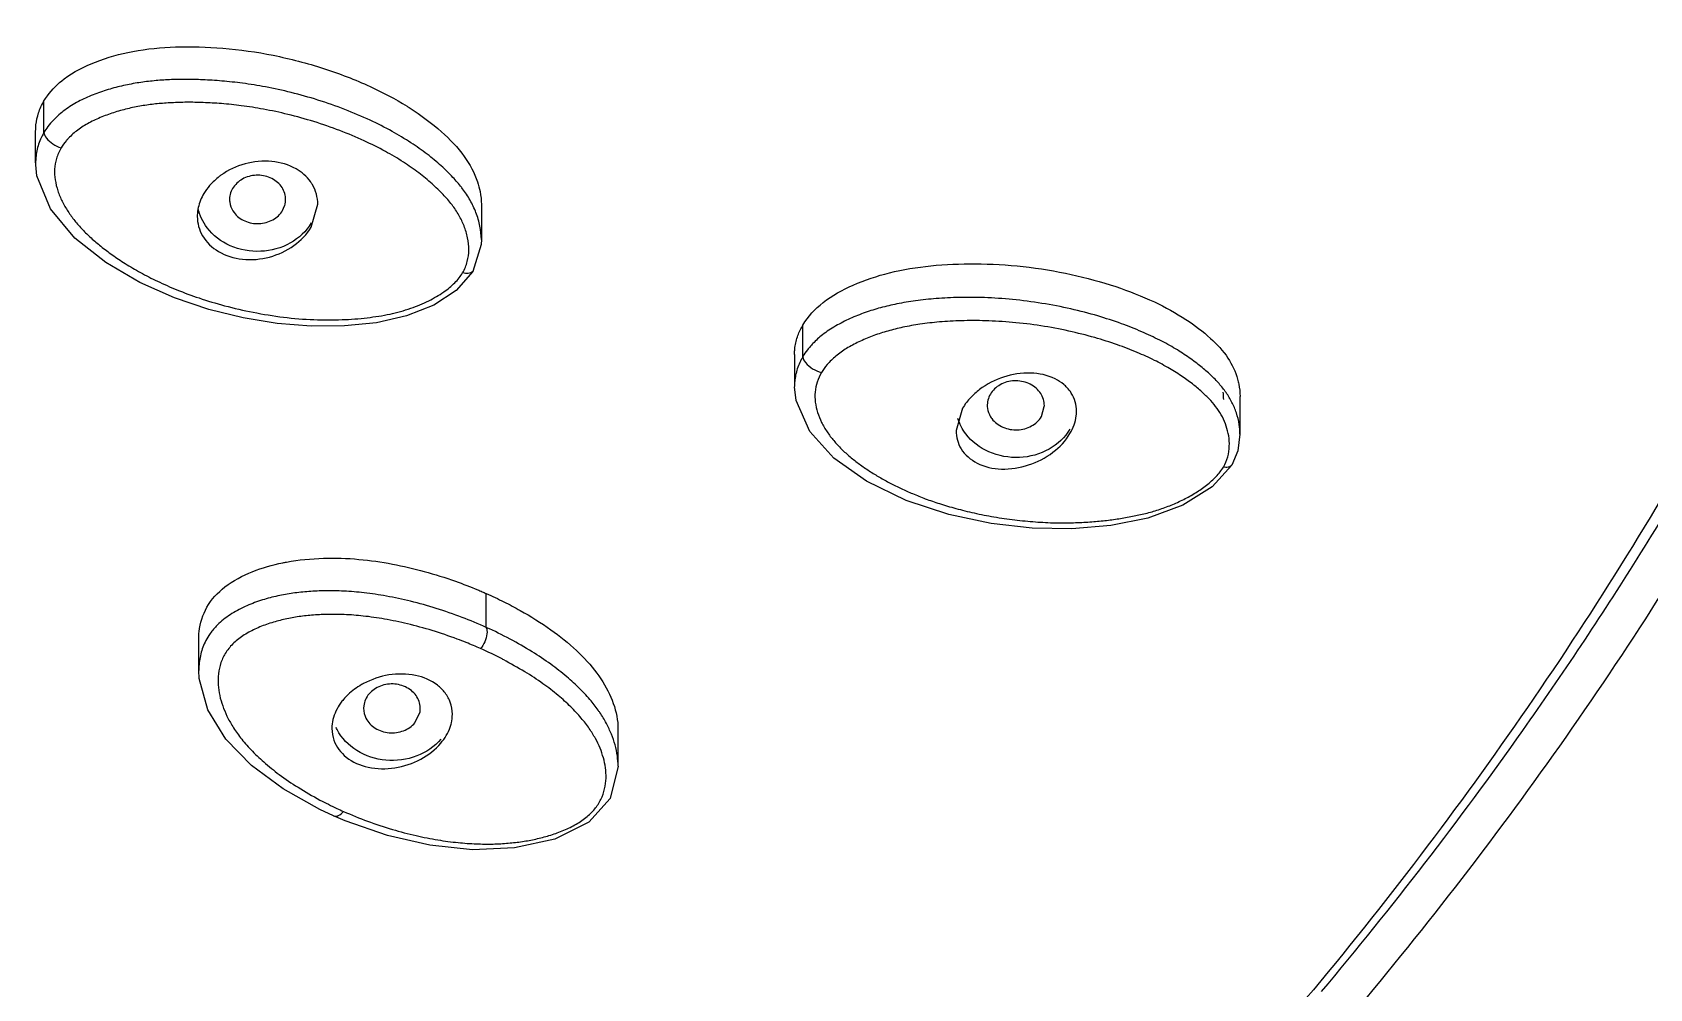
# Model space of a CAD drawing. Extents: x -1802 to -1505, y -7177 to -6757.
# Drawn here: x -1692.71 to -1672.57, y -6949.41 to -6937.5 of the extents above; entities that cross this region are included whole.
import ezdxf

# ---------------------------------------------------------------- set-up
doc = ezdxf.new("R2010")
doc.units = 0
doc.header["$LTSCALE"] = 5
doc.header["$MEASUREMENT"] = 0
doc.layers.add('DWG', color=7, linetype='CONTINUOUS')

msp = doc.modelspace()

# ---------------------------------------------------------------- linework, layer by layer
at = {"layer": 'DWG'}
for p, q in [((-1692.562, -6938.749), (-1692.562, -6938.357)), ((-1692.665, -6939.125), (-1692.665, -6938.731)), ((-1692.665, -6939.107), (-1692.665, -6939.125)), ((-1689.591, -6939.72), (-1689.566, -6939.661)), ((-1689.235, -6939.927), (-1689.153, -6939.643)), ((-1687.117, -6939.646), (-1687.117, -6940.087)), ((-1687.222, -6940.479), (-1687.43, -6940.717)), ((-1687.222, -6940.479), (-1687.222, -6940.479)), ((-1683.115, -6941.541), (-1683.115, -6941.149)), ((-1683.219, -6941.516), (-1683.219, -6941.914)), ((-1677.674, -6942.035), (-1677.674, -6942.511)), ((-1681.127, -6942.183), (-1681.208, -6942.462)), ((-1680.146, -6942.287), (-1680.109, -6942.163)), ((-1677.775, -6942.893), (-1678.02, -6943.164)), ((-1677.775, -6942.893), (-1677.775, -6942.894)), ((-1678.02, -6943.164), (-1678.386, -6943.39)), ((-1687.055, -6944.913), (-1687.055, -6944.491)), ((-1690.635, -6945.453), (-1690.635, -6945.056)), ((-1687.944, -6946.1), (-1687.88, -6945.962)), ((-1685.416, -6946.187), (-1685.416, -6946.64)), ((-1689.127, -6947.181), (-1689.584, -6946.924)), ((-1688.959, -6947.26), (-1689.127, -6947.181)), ((-1688.811, -6947.323), (-1688.959, -6947.26)), ((-1688.287, -6947.505), (-1688.811, -6947.323))]:
    msp.add_line(p, q, dxfattribs=at)
for points in [[(-1692.481, -6939.702), (-1692.649, -6939.291), (-1692.665, -6939.106)], [(-1688.047, -6941.034), (-1688.423, -6941.119), (-1688.822, -6941.159), (-1689.237, -6941.162), (-1689.66, -6941.127), (-1690.084, -6941.058), (-1690.508, -6940.953), (-1690.936, -6940.809), (-1691.367, -6940.618), (-1691.79, -6940.37), (-1692.176, -6940.066), (-1692.481, -6939.702)], [(-1687.117, -6940.081), (-1687.119, -6940.146), (-1687.222, -6940.479)], [(-1687.43, -6940.717), (-1687.71, -6940.898), (-1688.047, -6941.034)], [(-1683.03, -6942.471), (-1683.199, -6942.087), (-1683.219, -6941.916)], [(-1678.386, -6943.39), (-1678.82, -6943.551), (-1679.283, -6943.642), (-1679.765, -6943.684), (-1680.262, -6943.676), (-1680.771, -6943.619), (-1681.297, -6943.508), (-1681.829, -6943.331), (-1682.321, -6943.091), (-1682.728, -6942.805), (-1683.03, -6942.471)], [(-1677.674, -6942.508), (-1677.7, -6942.713), (-1677.775, -6942.894)], [(-1689.584, -6946.924), (-1689.978, -6946.632), (-1690.297, -6946.304), (-1690.523, -6945.94), (-1690.63, -6945.548), (-1690.635, -6945.449)], [(-1685.415, -6946.64), (-1685.515, -6947.045), (-1685.781, -6947.339), (-1686.204, -6947.548), (-1686.705, -6947.659), (-1687.228, -6947.681), (-1687.758, -6947.625), (-1688.287, -6947.505)]]:
    msp.add_lwpolyline(points, dxfattribs=at)
for points, start_tangent, end_tangent in [([(-1665.438, -6920.938), (-1666.252, -6929.207), (-1668.674, -6937.239), (-1672.627, -6944.804), (-1678.007, -6951.684), (-1684.652, -6957.684), (-1692.376, -6962.63)], (0, -1), (-0.882354, -0.470586)), ([(-1666.246, -6921.242), (-1666.373, -6924.492), (-1666.936, -6928.8), (-1667.944, -6933.048), (-1669.389, -6937.2), (-1671.26, -6941.224), (-1673.541, -6945.086), (-1676.214, -6948.757), (-1679.258, -6952.207), (-1682.649, -6955.407), (-1686.357, -6958.332), (-1690.355, -6960.958), (-1694.61, -6963.265), (-1699.087, -6965.233), (-1703.751, -6966.847), (-1708.563, -6968.094), (-1713.486, -6968.963)], (-0.000016, -1), (-0.990792, -0.135394)), ([(-1692.647, -6925.779), (-1692.752, -6927.798), (-1693.269, -6930.849), (-1694.208, -6933.825), (-1695.556, -6936.681), (-1696.689, -6938.524)], (-0.006337, -0.99998), (-0.560715, -0.828009)), ([(-1692.447, -6925.782), (-1692.553, -6927.812), (-1693.073, -6930.884), (-1694.018, -6933.88), (-1695.375, -6936.756), (-1697.124, -6939.469), (-1699.239, -6941.981), (-1700.016, -6942.762)], (-0.006417, -0.999979), (-0.719061, -0.694947)), ([(-1691.922, -6937.872), (-1691.457, -6937.74), (-1690.924, -6937.684), (-1690.336, -6937.699), (-1689.708, -6937.788), (-1689.081, -6937.952), (-1688.501, -6938.177), (-1688.042, -6938.422)], (0.931571, 0.363559), (0.848788, -0.528733)), ([(-1692.309, -6938.081), (-1691.922, -6937.872)], (0.795992, 0.605307), (0.931571, 0.363559)), ([(-1692.519, -6938.292), (-1692.309, -6938.081)], (0.587576, 0.809169), (0.795992, 0.605307)), ([(-1691.763, -6938.215), (-1691.951, -6938.281)], (-0.957039, -0.28996), (-0.928726, -0.370767)), ([(-1690.348, -6938.108), (-1690.585, -6938.093), (-1690.8, -6938.088), (-1690.999, -6938.092), (-1691.19, -6938.106), (-1691.379, -6938.129), (-1691.571, -6938.165), (-1691.763, -6938.215)], (-0.996343, 0.08544), (-0.957039, -0.28996)), ([(-1688.816, -6938.463), (-1689.152, -6938.345), (-1689.486, -6938.251), (-1689.804, -6938.182), (-1690.09, -6938.136), (-1690.348, -6938.108)], (-0.93267, 0.36073), (-0.996343, 0.08544)), ([(-1692.629, -6938.506), (-1692.562, -6938.357)], (0.309853, 0.950784), (0.5085, 0.861062)), ([(-1692.562, -6938.357), (-1692.519, -6938.292)], (0.5085, 0.861062), (0.587576, 0.809169)), ([(-1691.951, -6938.281), (-1692.133, -6938.364), (-1692.302, -6938.47), (-1692.444, -6938.595)], (-0.928726, -0.370767), (-0.687761, -0.725937)), ([(-1691.501, -6938.449), (-1691.675, -6938.496)], (-0.974595, -0.223973), (-0.954872, -0.297019)), ([(-1690.353, -6938.39), (-1690.579, -6938.377), (-1690.785, -6938.373), (-1690.973, -6938.379), (-1691.151, -6938.392), (-1691.326, -6938.415), (-1691.501, -6938.449)], (-0.996721, 0.08091), (-0.974595, -0.223973)), ([(-1689.202, -6938.614), (-1689.525, -6938.524), (-1689.83, -6938.459), (-1690.105, -6938.416), (-1690.353, -6938.39)], (-0.955184, 0.296013), (-0.996721, 0.08091)), ([(-1688.042, -6938.422), (-1688.004, -6938.446), (-1687.613, -6938.741), (-1687.33, -6939.048)], (0.848788, -0.528733), (0.582909, -0.812537)), ([(-1692.664, -6938.69), (-1692.661, -6938.653)], (0.057404, 0.998351), (0.11017, 0.993913)), ([(-1692.661, -6938.653), (-1692.629, -6938.506)], (0.11017, 0.993913), (0.309853, 0.950784)), ([(-1692.444, -6938.595), (-1692.513, -6938.676)], (-0.687761, -0.725937), (-0.599991, -0.800007)), ([(-1692.001, -6938.63), (-1692.141, -6938.719), (-1692.256, -6938.821)], (-0.879761, -0.475416), (-0.685212, -0.728344)), ([(-1691.843, -6938.556), (-1692.001, -6938.63)], (-0.925909, -0.377745), (-0.879761, -0.475416)), ([(-1691.675, -6938.496), (-1691.843, -6938.556)], (-0.954872, -0.297019), (-0.925909, -0.377745)), ([(-1688.087, -6939.118), (-1688.312, -6938.985), (-1688.575, -6938.853), (-1688.878, -6938.726), (-1689.202, -6938.614)], (-0.840182, 0.542304), (-0.955184, 0.296013)), ([(-1687.791, -6939.02), (-1687.993, -6938.877), (-1688.228, -6938.736), (-1688.501, -6938.597), (-1688.816, -6938.463)], (-0.792769, 0.609523), (-0.93267, 0.36073)), ([(-1692.665, -6938.731), (-1692.664, -6938.69)], (-0.000395, 1), (0.057404, 0.998351)), ([(-1692.562, -6938.749), (-1692.635, -6938.916)], (-0.50866, -0.860967), (-0.285073, -0.958506)), ([(-1692.513, -6938.676), (-1692.562, -6938.749)], (-0.599991, -0.800007), (-0.508215, -0.86123)), ([(-1692.562, -6938.749), (-1692.531, -6938.819), (-1692.451, -6938.891)], (-0.000061, -1), (0.831186, -0.555995)), ([(-1692.282, -6938.85), (-1692.348, -6938.942)], (-0.646865, -0.762605), (-0.508314, -0.861172)), ([(-1692.256, -6938.821), (-1692.282, -6938.85)], (-0.685212, -0.728344), (-0.646865, -0.762605)), ([(-1692.635, -6938.916), (-1692.664, -6939.081)], (-0.285073, -0.958506), (-0.060523, -0.998167)), ([(-1692.451, -6938.891), (-1692.348, -6938.942)], (0.831186, -0.555995), (0.951032, -0.309091)), ([(-1692.348, -6938.942), (-1692.405, -6939.073), (-1692.429, -6939.204), (-1692.422, -6939.34)], (-0.508521, -0.86105), (0.152401, -0.988319)), ([(-1687.365, -6939.432), (-1687.471, -6939.308), (-1687.617, -6939.165), (-1687.791, -6939.02)], (-0.612434, 0.790522), (-0.792769, 0.609523)), ([(-1687.33, -6939.048), (-1687.165, -6939.365), (-1687.133, -6939.485)], (0.582909, -0.812537), (0.190798, -0.981629)), ([(-1692.664, -6939.081), (-1692.665, -6939.107)], (-0.060523, -0.998167), (-0.024516, -0.999699)), ([(-1690.059, -6939.14), (-1690.358, -6939.282), (-1690.375, -6939.295)], (-0.964708, -0.26332), (-0.796062, -0.605215)), ([(-1689.725, -6939.11), (-1690.059, -6939.14)], (-0.995402, 0.095787), (-0.964708, -0.26332)), ([(-1689.423, -6939.203), (-1689.725, -6939.11)], (-0.866904, 0.498474), (-0.995402, 0.095787)), ([(-1689.244, -6939.361), (-1689.423, -6939.203)], (-0.58616, 0.810195), (-0.866904, 0.498474)), ([(-1687.73, -6939.389), (-1687.895, -6939.253), (-1688.087, -6939.118)], (-0.746033, 0.665909), (-0.840182, 0.542304)), ([(-1692.422, -6939.34), (-1692.389, -6939.474), (-1692.335, -6939.606), (-1692.263, -6939.731), (-1692.179, -6939.848)], (0.152401, -0.988319), (0.625019, -0.780609)), ([(-1690.499, -6939.41), (-1690.571, -6939.511)], (-0.653069, -0.757298), (-0.508504, -0.861059)), ([(-1690.375, -6939.295), (-1690.499, -6939.41)], (-0.796062, -0.605215), (-0.653069, -0.757298)), ([(-1690.213, -6939.446), (-1690.251, -6939.599)], (-0.508504, -0.861059), (0.058917, -0.998263)), ([(-1689.554, -6939.567), (-1689.609, -6939.419), (-1689.744, -6939.314), (-1689.92, -6939.282), (-1690.092, -6939.33), (-1690.213, -6939.446)], (-0.05891, 0.998263), (-0.508504, -0.861059)), ([(-1689.22, -6939.398), (-1689.244, -6939.361)], (-0.508875, 0.86084), (-0.58616, 0.810195)), ([(-1689.153, -6939.643), (-1689.22, -6939.398)], (-0.004534, 0.99999), (-0.508875, 0.86084)), ([(-1687.397, -6939.778), (-1687.482, -6939.65), (-1687.593, -6939.522), (-1687.73, -6939.389)], (-0.499524, 0.8663), (-0.746033, 0.665909)), ([(-1687.352, -6939.449), (-1687.365, -6939.432)], (-0.601045, 0.799215), (-0.612434, 0.790522)), ([(-1687.117, -6940.081), (-1687.135, -6939.916), (-1687.184, -6939.747), (-1687.257, -6939.592), (-1687.352, -6939.449)], (-0.007238, 0.999974), (-0.601045, 0.799215)), ([(-1690.612, -6939.594), (-1690.653, -6939.778), (-1690.653, -6939.795)], (-0.3754, -0.926863), (0.004405, -0.99999)), ([(-1690.571, -6939.511), (-1690.612, -6939.594)], (-0.508504, -0.861059), (-0.3754, -0.926863)), ([(-1690.251, -6939.599), (-1690.243, -6939.647)], (0.058917, -0.998263), (0.249943, -0.968261)), ([(-1690.243, -6939.647), (-1690.195, -6939.747), (-1690.061, -6939.851), (-1689.884, -6939.884), (-1689.712, -6939.835), (-1689.591, -6939.72)], (0.249943, -0.968261), (0.508504, 0.861059)), ([(-1689.565, -6939.662), (-1689.554, -6939.567)], (0.296898, 0.954909), (-0.05891, 0.998263)), ([(-1687.133, -6939.485), (-1687.117, -6939.646)], (0.190798, -0.981629), (-0.002837, -0.999996)), ([(-1692.179, -6939.848), (-1692.083, -6939.958), (-1691.975, -6940.063), (-1691.853, -6940.166), (-1691.713, -6940.272), (-1691.55, -6940.381), (-1691.362, -6940.492), (-1691.149, -6940.601), (-1690.907, -6940.708), (-1690.631, -6940.81), (-1690.313, -6940.906), (-1689.958, -6940.988), (-1689.58, -6941.049), (-1689.201, -6941.08), (-1688.85, -6941.08), (-1688.537, -6941.056), (-1688.254, -6941.01), (-1687.996, -6940.939)], (0.625019, -0.780609), (0.945187, 0.32653)), ([(-1690.653, -6939.795), (-1690.588, -6940.036), (-1690.39, -6940.231)], (0.004405, -0.99999), (0.859737, -0.510737)), ([(-1689.864, -6940.229), (-1690.243, -6940.159), (-1690.532, -6939.935), (-1690.641, -6939.696)], (-0.999019, -0.044288), (-0.205345, 0.97869)), ([(-1687.273, -6940.211), (-1687.288, -6940.06), (-1687.332, -6939.913), (-1687.397, -6939.778)], (0.011032, 0.999939), (-0.499524, 0.8663)), ([(-1689.235, -6939.876), (-1689.494, -6940.125), (-1689.864, -6940.229)], (-0.508504, -0.861059), (-0.999019, -0.044288)), ([(-1689.755, -6940.3), (-1689.45, -6940.157), (-1689.235, -6939.927)], (0.966504, 0.256653), (0.508504, 0.861059)), ([(-1690.39, -6940.231), (-1690.092, -6940.327), (-1689.755, -6940.3)], (0.859737, -0.510737), (0.966504, 0.256653)), ([(-1687.292, -6940.356), (-1687.273, -6940.211)], (0.2527, 0.967545), (0.011032, 0.999939)), ([(-1687.35, -6940.495), (-1687.292, -6940.356)], (0.508037, 0.861335), (0.2527, 0.967545)), ([(-1682.036, -6940.497), (-1681.523, -6940.41), (-1680.97, -6940.385), (-1680.371, -6940.419), (-1679.773, -6940.518), (-1679.22, -6940.669)], (0.970712, 0.240244), (0.948905, -0.315563)), ([(-1687.996, -6940.939), (-1687.771, -6940.844), (-1687.585, -6940.735), (-1687.447, -6940.62), (-1687.35, -6940.495)], (0.945187, 0.32653), (0.508921, 0.860813)), ([(-1687.224, -6940.477), (-1687.28, -6940.505), (-1687.35, -6940.495)], (-0.626139, -0.779712), (-0.959084, 0.283122)), ([(-1682.863, -6940.868), (-1682.488, -6940.649)], (0.784492, 0.620138), (0.915142, 0.403132)), ([(-1682.488, -6940.649), (-1682.036, -6940.497)], (0.915142, 0.403132), (0.970712, 0.240244)), ([(-1679.22, -6940.669), (-1678.739, -6940.86), (-1678.346, -6941.078), (-1678.04, -6941.313)], (0.948905, -0.315563), (0.73808, -0.674714)), ([(-1683.115, -6941.149), (-1682.863, -6940.868)], (0.5085, 0.861062), (0.784492, 0.620138)), ([(-1681.17, -6940.804), (-1681.455, -6940.818), (-1681.713, -6940.845), (-1681.943, -6940.884), (-1682.147, -6940.932), (-1682.339, -6940.992)], (-0.99979, -0.020504), (-0.942767, -0.333451)), ([(-1679.778, -6940.947), (-1680.138, -6940.877), (-1680.505, -6940.829), (-1680.855, -6940.806), (-1681.17, -6940.804)], (-0.974787, 0.223136), (-0.99979, -0.020504)), ([(-1682.339, -6940.992), (-1682.527, -6941.067), (-1682.706, -6941.159), (-1682.87, -6941.269), (-1682.99, -6941.377)], (-0.942767, -0.333451), (-0.690343, -0.723483)), ([(-1678.475, -6941.444), (-1678.672, -6941.336), (-1678.896, -6941.231), (-1679.15, -6941.13), (-1679.444, -6941.034), (-1679.778, -6940.947)], (-0.85781, 0.513967), (-0.974787, 0.223136)), ([(-1683.213, -6941.427), (-1683.176, -6941.277)], (0.131938, 0.991258), (0.341348, 0.939937)), ([(-1683.176, -6941.277), (-1683.115, -6941.149)], (0.341348, 0.939937), (0.5085, 0.861062)), ([(-1682.23, -6941.278), (-1682.398, -6941.347)], (-0.939035, -0.343823), (-0.907744, -0.419525)), ([(-1682.057, -6941.222), (-1682.23, -6941.278)], (-0.961376, -0.275238), (-0.939035, -0.343823)), ([(-1681.144, -6941.094), (-1681.415, -6941.109), (-1681.657, -6941.137), (-1681.87, -6941.175), (-1682.057, -6941.222)], (-0.999612, -0.027841), (-0.961376, -0.275238)), ([(-1679.805, -6941.222), (-1680.152, -6941.157), (-1680.506, -6941.114), (-1680.842, -6941.094), (-1681.144, -6941.094)], (-0.976323, 0.216317), (-0.999612, -0.027841)), ([(-1678.55, -6941.689), (-1678.738, -6941.587), (-1678.953, -6941.489), (-1679.199, -6941.394), (-1679.482, -6941.304), (-1679.805, -6941.222)], (-0.862891, 0.505389), (-0.976323, 0.216317)), ([(-1683.219, -6941.516), (-1683.217, -6941.471)], (-0.002509, 0.999997), (0.06583, 0.997831)), ([(-1683.217, -6941.471), (-1683.213, -6941.427)], (0.06583, 0.997831), (0.131938, 0.991258)), ([(-1683.059, -6941.457), (-1683.115, -6941.541)], (-0.608093, -0.793866), (-0.508545, -0.861035)), ([(-1683.008, -6941.397), (-1683.059, -6941.457)], (-0.670999, -0.741459), (-0.608093, -0.793866)), ([(-1682.99, -6941.377), (-1683.008, -6941.397)], (-0.690343, -0.723483), (-0.670999, -0.741459)), ([(-1682.398, -6941.347), (-1682.553, -6941.428), (-1682.688, -6941.521), (-1682.8, -6941.626)], (-0.907744, -0.419525), (-0.66738, -0.744717)), ([(-1678.304, -6941.555), (-1678.475, -6941.444)], (-0.818884, 0.573959), (-0.85781, 0.513967)), ([(-1678.04, -6941.313), (-1677.824, -6941.558), (-1677.703, -6941.821), (-1677.688, -6941.884)], (0.73808, -0.674714), (0.192775, -0.981243)), ([(-1683.115, -6941.541), (-1683.184, -6941.692)], (-0.508471, -0.861079), (-0.309492, -0.950902)), ([(-1683.115, -6941.541), (-1683.082, -6941.615), (-1682.993, -6941.691)], (0.000046, -1), (0.84836, -0.52942)), ([(-1682.812, -6941.64), (-1682.883, -6941.739)], (-0.650157, -0.7598), (-0.50867, -0.860961)), ([(-1682.8, -6941.626), (-1682.812, -6941.64)], (-0.66738, -0.744717), (-0.650157, -0.7598)), ([(-1677.934, -6941.877), (-1678.037, -6941.77), (-1678.159, -6941.665), (-1678.304, -6941.555)], (-0.662394, 0.749156), (-0.818884, 0.573959)), ([(-1683.184, -6941.692), (-1683.216, -6941.848), (-1683.219, -6941.912)], (-0.309492, -0.950902), (-0.000887, -1)), ([(-1682.993, -6941.691), (-1682.883, -6941.739)], (0.84836, -0.52942), (0.967665, -0.25224)), ([(-1682.883, -6941.739), (-1682.937, -6941.857), (-1682.963, -6941.981), (-1682.96, -6942.108)], (-0.508519, -0.861051), (0.127168, -0.991881)), ([(-1680.616, -6941.795), (-1680.915, -6941.951)], (-0.95046, -0.310848), (-0.795796, -0.605565)), ([(-1680.109, -6942.163), (-1680.109, -6942.133), (-1680.166, -6941.982), (-1680.303, -6941.876), (-1680.484, -6941.842), (-1680.659, -6941.891), (-1680.781, -6942.008)], (0.056071, 0.998427), (-0.508504, -0.861059)), ([(-1680.28, -6941.745), (-1680.616, -6941.795)], (-0.999543, 0.030231), (-0.95046, -0.310848)), ([(-1679.867, -6941.887), (-1679.975, -6941.817), (-1680.28, -6941.745)], (-0.767998, 0.640452), (-0.999543, 0.030231)), ([(-1678.387, -6941.792), (-1678.55, -6941.689)], (-0.824783, 0.565449), (-0.862891, 0.505389)), ([(-1677.958, -6942.186), (-1678.038, -6942.088), (-1678.134, -6941.992), (-1678.249, -6941.894), (-1678.387, -6941.792)], (-0.580706, 0.814113), (-0.824783, 0.565449)), ([(-1677.674, -6942.508), (-1677.683, -6942.385), (-1677.718, -6942.242), (-1677.773, -6942.11), (-1677.846, -6941.988), (-1677.934, -6941.877)], (-0.004475, 0.99999), (-0.662394, 0.749156)), ([(-1677.688, -6941.884), (-1677.673, -6942.035)], (0.192775, -0.981243), (-0.000425, -1)), ([(-1671.343, -6941.689), (-1672.732, -6944.057), (-1674.157, -6946.197)], (-0.480265, -0.877123), (-0.576547, -0.817064)), ([(-1681.025, -6942.049), (-1681.127, -6942.183)], (-0.685674, -0.727908), (-0.508504, -0.861059)), ([(-1680.915, -6941.951), (-1681.025, -6942.049)], (-0.795796, -0.605565), (-0.685674, -0.727908)), ([(-1680.781, -6942.008), (-1680.819, -6942.162)], (-0.508504, -0.861059), (0.060475, -0.99817)), ([(-1679.827, -6941.925), (-1679.867, -6941.887)], (-0.690007, 0.723803), (-0.767998, 0.640452)), ([(-1679.773, -6941.994), (-1679.827, -6941.925)], (-0.527125, 0.849788), (-0.690007, 0.723803)), ([(-1679.708, -6942.221), (-1679.773, -6941.994)], (-0.007754, 0.99997), (-0.527125, 0.849788)), ([(-1677.876, -6942.075), (-1677.883, -6941.982)], (-0.000665, 1), (-0.132374, 0.9912)), ([(-1682.96, -6942.108), (-1682.931, -6942.235)], (0.127168, -0.991881), (0.305571, -0.952169)), ([(-1682.931, -6942.235), (-1682.881, -6942.359), (-1682.813, -6942.477), (-1682.73, -6942.587), (-1682.634, -6942.691)], (0.305571, -0.952169), (0.712034, -0.702145)), ([(-1680.819, -6942.162), (-1680.792, -6942.262)], (0.060475, -0.99817), (0.431917, -0.901913)), ([(-1680.792, -6942.262), (-1680.762, -6942.313), (-1680.624, -6942.419), (-1680.443, -6942.453), (-1680.269, -6942.404), (-1680.146, -6942.287)], (0.431917, -0.901913), (0.508504, 0.861059)), ([(-1679.79, -6942.499), (-1679.712, -6942.277)], (0.508504, 0.861059), (0.117685, 0.993051)), ([(-1679.712, -6942.277), (-1679.709, -6942.239), (-1679.708, -6942.221)], (0.117685, 0.993051), (-0.007754, 0.99997)), ([(-1677.806, -6942.656), (-1677.814, -6942.528), (-1677.845, -6942.406), (-1677.893, -6942.292), (-1677.958, -6942.186)], (0.034123, 0.999418), (-0.580706, 0.814113)), ([(-1681.208, -6942.462), (-1681.145, -6942.688), (-1680.946, -6942.866), (-1680.644, -6942.94)], (0.007258, -0.999974), (0.999339, -0.036358)), ([(-1680.419, -6942.796), (-1680.799, -6942.726), (-1681.087, -6942.502), (-1681.184, -6942.311)], (-0.999019, -0.044288), (-0.287772, 0.957699)), ([(-1679.79, -6942.444), (-1680.05, -6942.693), (-1680.419, -6942.796)], (-0.508504, -0.861059), (-0.999019, -0.044288)), ([(-1680.304, -6942.89), (-1680.002, -6942.732), (-1679.79, -6942.499)], (0.95063, 0.310326), (0.508504, 0.861059)), ([(-1677.825, -6942.787), (-1677.806, -6942.656)], (0.26314, 0.964758), (0.034123, 0.999418)), ([(-1682.634, -6942.691), (-1682.527, -6942.788), (-1682.411, -6942.879), (-1682.288, -6942.964), (-1682.16, -6943.042), (-1682.028, -6943.116), (-1681.891, -6943.183), (-1681.748, -6943.247), (-1681.591, -6943.31), (-1681.414, -6943.371), (-1681.211, -6943.431), (-1680.983, -6943.487), (-1680.736, -6943.536), (-1680.478, -6943.573), (-1680.219, -6943.598), (-1679.972, -6943.61), (-1679.745, -6943.609), (-1679.541, -6943.599), (-1679.355, -6943.582), (-1679.181, -6943.559), (-1679.013, -6943.529), (-1678.849, -6943.493), (-1678.688, -6943.447), (-1678.529, -6943.389)], (0.712034, -0.702145), (0.925682, 0.378302)), ([(-1680.644, -6942.94), (-1680.304, -6942.89)], (0.999339, -0.036358), (0.95063, 0.310326)), ([(-1677.879, -6942.915), (-1677.825, -6942.787)], (0.508393, 0.861125), (0.26314, 0.964758)), ([(-1678.529, -6943.389), (-1678.374, -6943.318), (-1678.226, -6943.236), (-1678.09, -6943.141), (-1677.97, -6943.033), (-1677.879, -6942.915)], (0.925682, 0.378302), (0.508928, 0.860809)), ([(-1677.777, -6942.892), (-1677.822, -6942.919), (-1677.879, -6942.915)], (-0.604496, -0.796608), (-0.979536, 0.201269)), ([(-1689.589, -6944.108), (-1689.542, -6944.099), (-1689.083, -6944.051), (-1688.641, -6944.065), (-1688.224, -6944.124), (-1687.827, -6944.216)], (0.979825, 0.199856), (0.964535, -0.263953)), ([(-1690.309, -6944.409), (-1689.968, -6944.219), (-1689.589, -6944.108)], (0.788261, 0.615341), (0.979825, 0.199856)), ([(-1687.827, -6944.216), (-1687.439, -6944.338), (-1687.161, -6944.445)], (0.964535, -0.263953), (0.922681, -0.385564)), ([(-1690.534, -6944.662), (-1690.309, -6944.409)], (0.494278, 0.869304), (0.788261, 0.615341)), ([(-1688.828, -6944.461), (-1689.057, -6944.456), (-1689.266, -6944.466), (-1689.462, -6944.487), (-1689.651, -6944.521), (-1689.842, -6944.571)], (-0.99864, 0.052139), (-0.954853, -0.297078)), ([(-1687.679, -6944.676), (-1687.998, -6944.587), (-1688.299, -6944.523), (-1688.576, -6944.482), (-1688.828, -6944.461)], (-0.954504, 0.298197), (-0.99864, 0.052139)), ([(-1687.161, -6944.445), (-1687.108, -6944.468)], (0.922681, -0.385564), (0.918508, -0.395403)), ([(-1687.108, -6944.468), (-1687.055, -6944.491)], (0.918508, -0.395403), (0.914328, -0.404975)), ([(-1687.055, -6944.491), (-1686.836, -6944.594)], (0.914328, -0.404975), (0.894691, -0.446686)), ([(-1690.635, -6945.056), (-1690.63, -6944.965), (-1690.534, -6944.662)], (-0.000178, 1), (0.494278, 0.869304)), ([(-1690.035, -6944.643), (-1690.221, -6944.741), (-1690.385, -6944.865), (-1690.428, -6944.909)], (-0.916138, -0.400863), (-0.677391, -0.735623)), ([(-1689.842, -6944.571), (-1690.035, -6944.643)], (-0.954853, -0.297078), (-0.916138, -0.400863)), ([(-1687.356, -6944.788), (-1687.679, -6944.676)], (-0.934278, 0.356546), (-0.954504, 0.298197)), ([(-1686.836, -6944.594), (-1686.632, -6944.702)], (0.894691, -0.446686), (0.872551, -0.488523)), ([(-1686.632, -6944.702), (-1686.252, -6944.941), (-1685.932, -6945.201), (-1685.679, -6945.482)], (0.872551, -0.488523), (0.596343, -0.802729)), ([(-1689.748, -6944.861), (-1689.915, -6944.925)], (-0.951904, -0.306395), (-0.912352, -0.409407)), ([(-1688.587, -6944.771), (-1688.824, -6944.753), (-1689.037, -6944.751), (-1689.23, -6944.761), (-1689.408, -6944.782), (-1689.579, -6944.815), (-1689.748, -6944.861)], (-0.994145, 0.108055), (-0.951904, -0.306395)), ([(-1687.729, -6944.952), (-1688.036, -6944.868), (-1688.324, -6944.809), (-1688.587, -6944.771)], (-0.956142, 0.292905), (-0.994145, 0.108055)), ([(-1687.055, -6944.913), (-1687.356, -6944.788)], (-0.911602, 0.411075), (-0.934278, 0.356546)), ([(-1690.428, -6944.909), (-1690.511, -6945.015), (-1690.591, -6945.181), (-1690.629, -6945.35)], (-0.677391, -0.735623), (-0.115678, -0.993287)), ([(-1689.915, -6944.925), (-1690.069, -6945.007), (-1690.198, -6945.106), (-1690.295, -6945.222), (-1690.358, -6945.351)], (-0.912352, -0.409407), (-0.327023, -0.945016)), ([(-1687.418, -6945.058), (-1687.729, -6944.952)], (-0.936146, 0.351612), (-0.956142, 0.292905)), ([(-1687.305, -6945.101), (-1687.418, -6945.058)], (-0.92799, 0.372605), (-0.936146, 0.351612)), ([(-1687.126, -6945.177), (-1687.305, -6945.101)], (-0.913724, 0.406336), (-0.92799, 0.372605)), ([(-1687.074, -6945.091), (-1687.126, -6945.177)], (-0.393584, -0.919289), (-0.639491, -0.768798)), ([(-1687.055, -6944.913), (-1687.048, -6944.994), (-1687.074, -6945.091)], (0.33944, -0.940628), (-0.393584, -0.919289)), ([(-1686.759, -6945.059), (-1687.055, -6944.913)], (-0.88361, 0.468224), (-0.911602, 0.411074)), ([(-1686.486, -6945.215), (-1686.759, -6945.059)], (-0.849666, 0.527321), (-0.88361, 0.468224)), ([(-1686.857, -6945.306), (-1687.126, -6945.177)], (-0.888065, 0.459718), (-0.913725, 0.406334)), ([(-1686.35, -6945.614), (-1686.576, -6945.465), (-1686.839, -6945.316), (-1686.857, -6945.306)], (-0.813479, 0.581594), (-0.888065, 0.459718)), ([(-1686.053, -6945.527), (-1686.251, -6945.372), (-1686.486, -6945.215)], (-0.76276, 0.646681), (-0.849666, 0.527321)), ([(-1690.629, -6945.35), (-1690.635, -6945.449)], (-0.115678, -0.993287), (-0.00394, -0.999992)), ([(-1690.358, -6945.351), (-1690.389, -6945.49), (-1690.392, -6945.629), (-1690.374, -6945.762)], (-0.327023, -0.945016), (0.211685, -0.977338)), ([(-1688.267, -6945.505), (-1688.584, -6945.612), (-1688.608, -6945.625)], (-0.987806, -0.155692), (-0.866578, -0.499041)), ([(-1687.937, -6945.511), (-1688.267, -6945.505)], (-0.978921, 0.204239), (-0.987806, -0.155692)), ([(-1685.679, -6945.482), (-1685.504, -6945.782), (-1685.42, -6946.098)], (0.596343, -0.802729), (0.097826, -0.995204)), ([(-1688.608, -6945.625), (-1688.778, -6945.751)], (-0.866578, -0.499041), (-0.72247, -0.691402)), ([(-1688.194, -6945.618), (-1688.374, -6945.643), (-1688.516, -6945.742)], (-0.995801, 0.091539), (-0.644127, -0.764918)), ([(-1687.88, -6945.962), (-1687.879, -6945.953), (-1687.908, -6945.797), (-1688.023, -6945.675), (-1688.194, -6945.618)], (0.154477, 0.987996), (-0.995801, 0.091539)), ([(-1687.662, -6945.633), (-1687.937, -6945.511)], (-0.787735, 0.616014), (-0.978921, 0.204239)), ([(-1687.568, -6945.728), (-1687.662, -6945.633)], (-0.606348, 0.795199), (-0.787735, 0.616014)), ([(-1686.161, -6945.76), (-1686.35, -6945.614)], (-0.767266, 0.641329), (-0.813479, 0.581594)), ([(-1685.653, -6945.958), (-1685.751, -6945.829), (-1685.887, -6945.68), (-1686.053, -6945.527)], (-0.568593, 0.822619), (-0.76276, 0.646681)), ([(-1690.374, -6945.762), (-1690.337, -6945.889), (-1690.284, -6946.016), (-1690.212, -6946.147)], (0.211685, -0.977338), (0.529273, -0.848452)), ([(-1688.869, -6945.856), (-1688.964, -6946.061)], (-0.581159, -0.81379), (-0.225296, -0.97429)), ([(-1688.834, -6945.811), (-1688.869, -6945.856)], (-0.644127, -0.764918), (-0.581159, -0.81379)), ([(-1688.778, -6945.751), (-1688.834, -6945.811)], (-0.72247, -0.691402), (-0.644127, -0.764918)), ([(-1688.581, -6945.888), (-1688.565, -6946.016)], (-0.120053, -0.992767), (0.353743, -0.935343)), ([(-1688.516, -6945.742), (-1688.581, -6945.888)], (-0.644127, -0.764918), (-0.120053, -0.992767)), ([(-1687.528, -6945.79), (-1687.568, -6945.728)], (-0.471076, 0.882093), (-0.606348, 0.795199)), ([(-1687.478, -6945.995), (-1687.504, -6945.845), (-1687.528, -6945.79)], (-0.000488, 1), (-0.471076, 0.882093)), ([(-1685.874, -6946.042), (-1686.003, -6945.903), (-1686.161, -6945.76)], (-0.645223, 0.763994), (-0.767266, 0.641329)), ([(-1688.964, -6946.061), (-1688.977, -6946.17)], (-0.225296, -0.97429), (0.000421, -1)), ([(-1688.565, -6946.016), (-1688.553, -6946.044), (-1688.437, -6946.167), (-1688.266, -6946.224), (-1688.086, -6946.199)], (0.353743, -0.935343), (0.932734, 0.360566)), ([(-1688.086, -6946.199), (-1687.944, -6946.1)], (0.932734, 0.360566), (0.644127, 0.764918)), ([(-1687.505, -6946.155), (-1687.49, -6946.103), (-1687.478, -6945.995)], (0.326782, 0.9451), (-0.000488, 1)), ([(-1685.697, -6946.297), (-1685.773, -6946.173), (-1685.874, -6946.042)], (-0.478971, 0.877831), (-0.645223, 0.763994)), ([(-1685.415, -6946.64), (-1685.424, -6946.515), (-1685.453, -6946.375), (-1685.498, -6946.241), (-1685.561, -6946.108), (-1685.643, -6945.972), (-1685.653, -6945.958)], (-0.000004, 1), (-0.568593, 0.822619)), ([(-1685.42, -6946.098), (-1685.416, -6946.187)], (0.097826, -0.995204), (-0.00084, -1)), ([(-1690.212, -6946.147), (-1690.115, -6946.286), (-1689.986, -6946.434), (-1689.826, -6946.588), (-1689.632, -6946.745)], (0.529273, -0.848452), (0.802185, -0.597076)), ([(-1688.977, -6946.17), (-1688.952, -6946.318), (-1688.798, -6946.529), (-1688.526, -6946.653), (-1688.193, -6946.661), (-1687.872, -6946.554), (-1687.621, -6946.353)], (0.000421, -1), (0.644127, 0.764918)), ([(-1688.306, -6946.566), (-1688.668, -6946.446), (-1688.912, -6946.186), (-1688.925, -6946.159)], (-0.995844, 0.09107), (-0.410015, 0.912079)), ([(-1687.621, -6946.303), (-1687.922, -6946.514)], (-0.644127, -0.764918), (-0.932575, -0.360977)), ([(-1687.621, -6946.353), (-1687.505, -6946.155)], (0.644127, 0.764918), (0.326782, 0.9451)), ([(-1685.639, -6946.417), (-1685.697, -6946.297)], (-0.381362, 0.924426), (-0.478971, 0.877831)), ([(-1674.157, -6946.197), (-1676.663, -6949.448)], (-0.576547, -0.817064), (-0.643248, -0.765657)), ([(-1687.922, -6946.514), (-1688.306, -6946.566)], (-0.932575, -0.360977), (-0.995844, 0.09107)), ([(-1685.582, -6946.924), (-1685.565, -6946.79), (-1685.572, -6946.66), (-1685.598, -6946.537), (-1685.639, -6946.417)], (0.226727, 0.973958), (-0.381362, 0.924426)), ([(-1689.632, -6946.745), (-1689.399, -6946.904), (-1689.126, -6947.062), (-1688.914, -6947.167)], (0.802185, -0.597076), (0.906199, -0.422851)), ([(-1685.953, -6947.372), (-1685.815, -6947.28), (-1685.706, -6947.174), (-1685.628, -6947.054), (-1685.582, -6946.924)], (0.872489, 0.488634), (0.226727, 0.973958)), ([(-1688.959, -6947.26), (-1688.957, -6947.261), (-1688.898, -6947.256), (-1688.833, -6947.204)], (0.907967, -0.419043), (0.648783, 0.760974)), ([(-1688.914, -6947.167), (-1688.833, -6947.204)], (0.906199, -0.422851), (0.913698, -0.406394)), ([(-1688.833, -6947.204), (-1688.534, -6947.326), (-1688.224, -6947.429)], (0.913698, -0.406395), (0.958806, -0.284062)), ([(-1688.224, -6947.429), (-1687.929, -6947.506), (-1687.657, -6947.559), (-1687.407, -6947.592), (-1687.179, -6947.608), (-1686.971, -6947.61), (-1686.782, -6947.599), (-1686.606, -6947.579), (-1686.439, -6947.548), (-1686.275, -6947.505), (-1686.11, -6947.447), (-1685.953, -6947.372)], (0.958806, -0.284062), (0.872489, 0.488634))]:
    msp.add_spline(points, degree=3, dxfattribs=dict(at, start_tangent=start_tangent, end_tangent=end_tangent))

doc.saveas('drawing.dxf')
